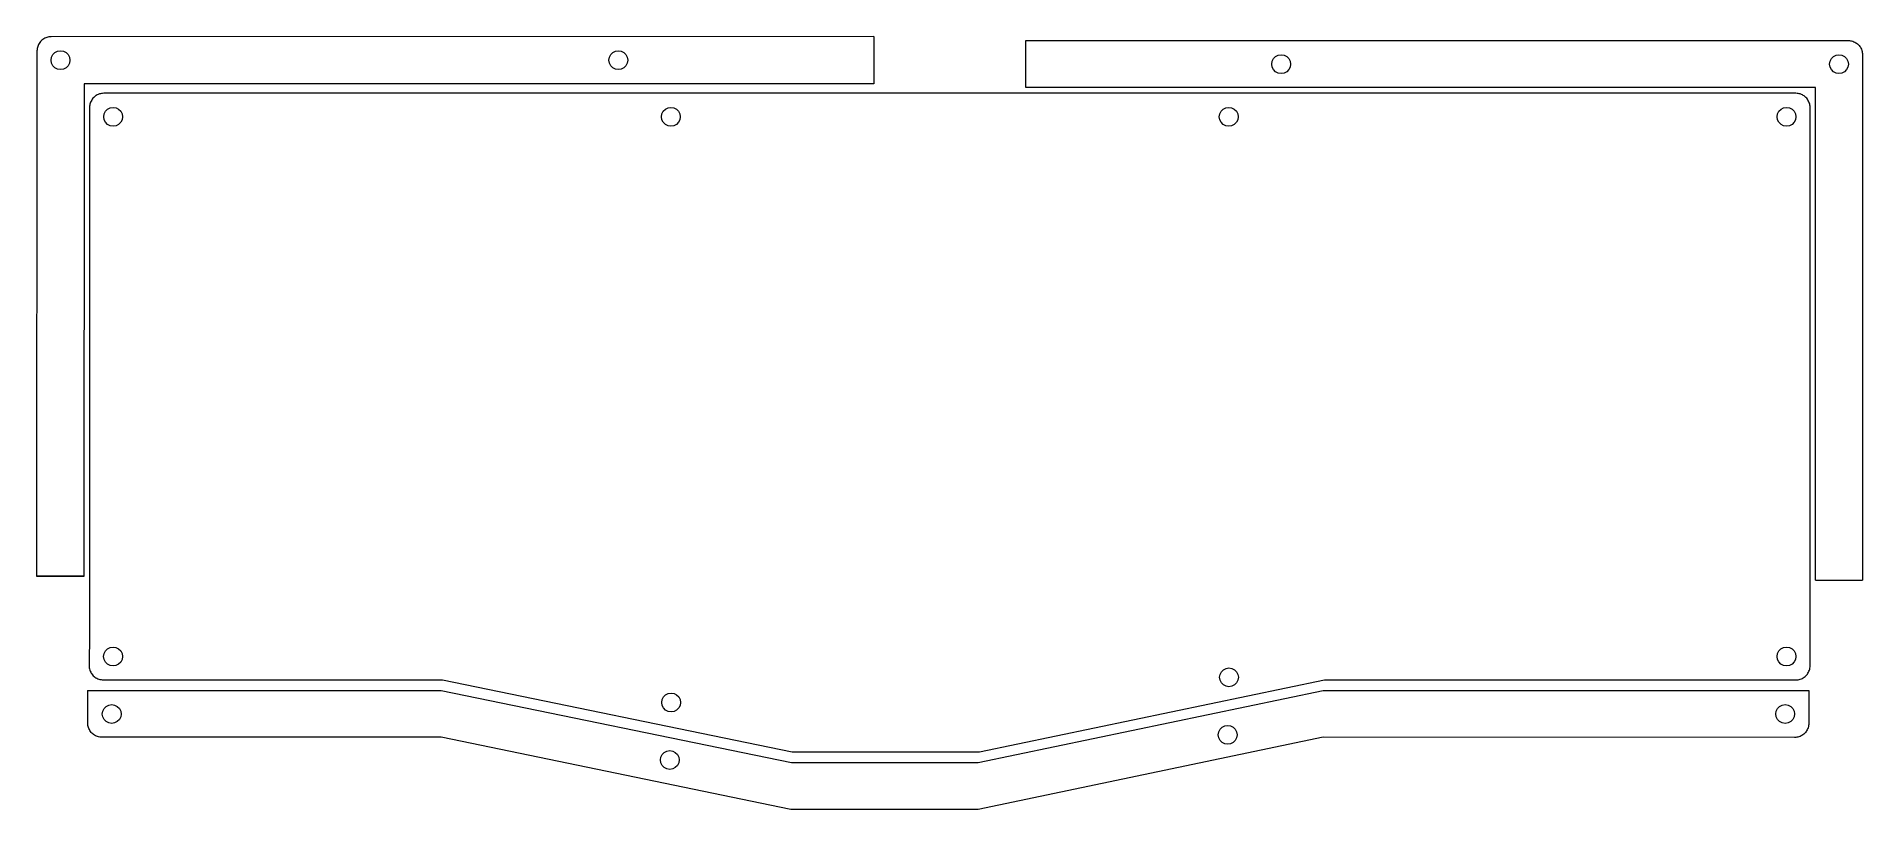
# Model space of a CAD drawing. Header units: centimetres. Extents: x -19.4 to 19.4, y -8.3 to 8.2.
import ezdxf

# ---------------------------------------------------------------- set-up
doc = ezdxf.new("R2010")
doc.units = ezdxf.units.CM
doc.header["$MEASUREMENT"] = 0
doc.layers.add('Layer 1', color=7, linetype='Continuous')

msp = doc.modelspace()

# ---------------------------------------------------------------- linework, layer by layer
at = {"layer": 'Layer 1', "color": 242, "lineweight": 9}
for points, knots in [([(-1.61716, 8.18517), (-1.61716, 8.18517), (-19.10607, 8.18141), (-19.10607, 8.18141), (-19.10607, 8.18141), (-19.12967, 8.18041), (-19.12967, 8.18041), (-19.12967, 8.18041), (-19.15307, 8.17771), (-19.15307, 8.17771), (-19.15307, 8.17771), (-19.17617, 8.17311), (-19.17617, 8.17311), (-19.17617, 8.17311), (-19.19887, 8.16671), (-19.19887, 8.16671), (-19.19887, 8.16671), (-19.22097, 8.15851), (-19.22097, 8.15851), (-19.22097, 8.15851), (-19.24227, 8.14871), (-19.24227, 8.14871), (-19.24227, 8.14871), (-19.26287, 8.13711), (-19.26287, 8.13711), (-19.26287, 8.13711), (-19.28247, 8.12411), (-19.28247, 8.12411), (-19.28247, 8.12411), (-19.30097, 8.10951), (-19.30097, 8.10951), (-19.30097, 8.10951), (-19.31827, 8.09351), (-19.31827, 8.09351), (-19.31827, 8.09351), (-19.33427, 8.07621), (-19.33427, 8.07621), (-19.33427, 8.07621), (-19.34887, 8.05771), (-19.34887, 8.05771), (-19.34887, 8.05771), (-19.36187, 8.03811), (-19.36187, 8.03811), (-19.36187, 8.03811), (-19.37347, 8.01751), (-19.37347, 8.01751), (-19.37347, 8.01751), (-19.38327, 7.99621), (-19.38327, 7.99621), (-19.38327, 7.99621), (-19.39147, 7.97411), (-19.39147, 7.97411), (-19.39147, 7.97411), (-19.39787, 7.95141), (-19.39787, 7.95141), (-19.39787, 7.95141), (-19.40247, 7.92831), (-19.40247, 7.92831), (-19.40247, 7.92831), (-19.40517, 7.90491), (-19.40517, 7.90491), (-19.40517, 7.90491), (-19.40607, 7.88131), (-19.40607, 7.88131), (-19.40607, 7.88131), (-19.41614, -3.29851), (-19.41614, -3.29851), (-19.41614, -3.29851), (-18.40353, -3.29844), (-18.40353, -3.29844)], [0, 0, 0, 0, 0.04347826, 0.04347826, 0.04347826, 0.08695652, 0.08695652, 0.08695652, 0.13043478, 0.13043478, 0.13043478, 0.17391304, 0.17391304, 0.17391304, 0.2173913, 0.2173913, 0.2173913, 0.26086957, 0.26086957, 0.26086957, 0.30434783, 0.30434783, 0.30434783, 0.34782609, 0.34782609, 0.34782609, 0.39130435, 0.39130435, 0.39130435, 0.43478261, 0.43478261, 0.43478261, 0.47826087, 0.47826087, 0.47826087, 0.52173913, 0.52173913, 0.52173913, 0.56521739, 0.56521739, 0.56521739, 0.60869565, 0.60869565, 0.60869565, 0.65217391, 0.65217391, 0.65217391, 0.69565217, 0.69565217, 0.69565217, 0.73913043, 0.73913043, 0.73913043, 0.7826087, 0.7826087, 0.7826087, 0.82608696, 0.82608696, 0.82608696, 0.86956522, 0.86956522, 0.86956522, 0.91304348, 0.91304348, 0.91304348, 0.95652174, 0.95652174, 0.95652174, 1, 1, 1, 1]), ([(1.61534, 8.09785), (1.61534, 8.09785), (19.10232, 8.0978), (19.10232, 8.0978), (19.10232, 8.0978), (19.12582, 8.0969), (19.12582, 8.0969), (19.12582, 8.0969), (19.14922, 8.0942), (19.14922, 8.0942), (19.14922, 8.0942), (19.17232, 8.0896), (19.17232, 8.0896), (19.17232, 8.0896), (19.19502, 8.0832), (19.19502, 8.0832), (19.19502, 8.0832), (19.21712, 8.075), (19.21712, 8.075), (19.21712, 8.075), (19.23852, 8.0652), (19.23852, 8.0652), (19.23852, 8.0652), (19.25902, 8.0536), (19.25902, 8.0536), (19.25902, 8.0536), (19.27862, 8.0406), (19.27862, 8.0406), (19.27862, 8.0406), (19.29712, 8.026), (19.29712, 8.026), (19.29712, 8.026), (19.31442, 8.01), (19.31442, 8.01), (19.31442, 8.01), (19.33042, 7.9927), (19.33042, 7.9927), (19.33042, 7.9927), (19.34502, 7.9742), (19.34502, 7.9742), (19.34502, 7.9742), (19.35812, 7.9546), (19.35812, 7.9546), (19.35812, 7.9546), (19.36962, 7.934), (19.36962, 7.934), (19.36962, 7.934), (19.37952, 7.9127), (19.37952, 7.9127), (19.37952, 7.9127), (19.38762, 7.8906), (19.38762, 7.8906), (19.38762, 7.8906), (19.39402, 7.8679), (19.39402, 7.8679), (19.39402, 7.8679), (19.39862, 7.8448), (19.39862, 7.8448), (19.39862, 7.8448), (19.40142, 7.8214), (19.40142, 7.8214), (19.40142, 7.8214), (19.40232, 7.7978), (19.40232, 7.7978), (19.40232, 7.7978), (19.40232, 2.21658), (19.40232, 2.21658), (19.40232, 2.21658), (19.40232, -3.38085), (19.40232, -3.38085)], [0, 0, 0, 0, 0.04347826, 0.04347826, 0.04347826, 0.08695652, 0.08695652, 0.08695652, 0.13043478, 0.13043478, 0.13043478, 0.17391304, 0.17391304, 0.17391304, 0.2173913, 0.2173913, 0.2173913, 0.26086957, 0.26086957, 0.26086957, 0.30434783, 0.30434783, 0.30434783, 0.34782609, 0.34782609, 0.34782609, 0.39130435, 0.39130435, 0.39130435, 0.43478261, 0.43478261, 0.43478261, 0.47826087, 0.47826087, 0.47826087, 0.52173913, 0.52173913, 0.52173913, 0.56521739, 0.56521739, 0.56521739, 0.60869565, 0.60869565, 0.60869565, 0.65217391, 0.65217391, 0.65217391, 0.69565217, 0.69565217, 0.69565217, 0.73913043, 0.73913043, 0.73913043, 0.7826087, 0.7826087, 0.7826087, 0.82608696, 0.82608696, 0.82608696, 0.86956522, 0.86956522, 0.86956522, 0.91304348, 0.91304348, 0.91304348, 0.95652174, 0.95652174, 0.95652174, 1, 1, 1, 1]), ([(-1.61829, 7.18131), (-1.61829, 7.18131), (-18.40607, 7.18131), (-18.40607, 7.18131), (-18.40607, 7.18131), (-18.40727, -3.29845), (-18.40727, -3.29845)], [0, 0, 0, 0, 0.5, 0.5, 0.5, 1, 1, 1, 1]), ([(18.40132, -3.38168), (18.40132, -3.38168), (18.40232, 7.0978), (18.40232, 7.0978), (18.40232, 7.0978), (1.61588, 7.0978), (1.61588, 7.0978)], [0, 0, 0, 0, 0.5, 0.5, 0.5, 1, 1, 1, 1]), ([(17.98795, 6.97665), (17.98795, 6.97665), (18.01145, 6.97575), (18.01145, 6.97575), (18.01145, 6.97575), (18.03485, 6.97305), (18.03485, 6.97305), (18.03485, 6.97305), (18.05795, 6.96845), (18.05795, 6.96845), (18.05795, 6.96845), (18.08065, 6.96205), (18.08065, 6.96205), (18.08065, 6.96205), (18.10275, 6.95385), (18.10275, 6.95385), (18.10275, 6.95385), (18.12415, 6.94405), (18.12415, 6.94405), (18.12415, 6.94405), (18.14465, 6.93245), (18.14465, 6.93245), (18.14465, 6.93245), (18.16425, 6.91945), (18.16425, 6.91945), (18.16425, 6.91945), (18.18275, 6.90485), (18.18275, 6.90485), (18.18275, 6.90485), (18.20005, 6.88885), (18.20005, 6.88885), (18.20005, 6.88885), (18.21605, 6.87155), (18.21605, 6.87155), (18.21605, 6.87155), (18.23065, 6.85305), (18.23065, 6.85305), (18.23065, 6.85305), (18.24375, 6.83345), (18.24375, 6.83345), (18.24375, 6.83345), (18.25525, 6.81285), (18.25525, 6.81285), (18.25525, 6.81285), (18.26515, 6.79155), (18.26515, 6.79155), (18.26515, 6.79155), (18.27325, 6.76945), (18.27325, 6.76945), (18.27325, 6.76945), (18.27965, 6.74675), (18.27965, 6.74675), (18.27965, 6.74675), (18.28425, 6.72365), (18.28425, 6.72365), (18.28425, 6.72365), (18.28705, 6.70025), (18.28705, 6.70025), (18.28705, 6.70025), (18.28795, 6.67665), (18.28795, 6.67665), (18.28795, 6.67665), (18.28795, -5.20316), (18.28795, -5.20316), (18.28795, -5.20316), (18.28705, -5.22666), (18.28705, -5.22666), (18.28705, -5.22666), (18.28425, -5.25006), (18.28425, -5.25006), (18.28425, -5.25006), (18.27965, -5.27316), (18.27965, -5.27316), (18.27965, -5.27316), (18.27325, -5.29586), (18.27325, -5.29586), (18.27325, -5.29586), (18.26515, -5.31796), (18.26515, -5.31796), (18.26515, -5.31796), (18.25525, -5.33936), (18.25525, -5.33936), (18.25525, -5.33936), (18.24375, -5.35996), (18.24375, -5.35996), (18.24375, -5.35996), (18.23065, -5.37946), (18.23065, -5.37946), (18.23065, -5.37946), (18.21605, -5.39796), (18.21605, -5.39796), (18.21605, -5.39796), (18.20005, -5.41526), (18.20005, -5.41526), (18.20005, -5.41526), (18.18275, -5.43126), (18.18275, -5.43126), (18.18275, -5.43126), (18.16425, -5.44586), (18.16425, -5.44586), (18.16425, -5.44586), (18.14465, -5.45896), (18.14465, -5.45896), (18.14465, -5.45896), (18.12415, -5.47046), (18.12415, -5.47046), (18.12415, -5.47046), (18.10275, -5.48036), (18.10275, -5.48036), (18.10275, -5.48036), (18.08065, -5.48846), (18.08065, -5.48846), (18.08065, -5.48846), (18.05795, -5.49486), (18.05795, -5.49486), (18.05795, -5.49486), (18.03485, -5.49946), (18.03485, -5.49946), (18.03485, -5.49946), (18.01145, -5.50226), (18.01145, -5.50226), (18.01145, -5.50226), (17.98795, -5.50316), (17.98795, -5.50316), (17.98795, -5.50316), (7.9672, -5.50015), (7.9672, -5.50015), (7.9672, -5.50015), (0.63227, -7.03562), (0.63227, -7.03562), (0.63227, -7.03562), (-3.35241, -7.03559), (-3.35241, -7.03559), (-3.35241, -7.03559), (-10.78279, -5.50013), (-10.78279, -5.50013), (-10.78279, -5.50013), (-17.9974, -5.50018), (-17.9974, -5.50018), (-17.9974, -5.50018), (-18.021, -5.49928), (-18.021, -5.49928), (-18.021, -5.49928), (-18.0444, -5.49648), (-18.0444, -5.49648), (-18.0444, -5.49648), (-18.0675, -5.49188), (-18.0675, -5.49188), (-18.0675, -5.49188), (-18.0902, -5.48548), (-18.0902, -5.48548), (-18.0902, -5.48548), (-18.1123, -5.47738), (-18.1123, -5.47738), (-18.1123, -5.47738), (-18.1336, -5.46748), (-18.1336, -5.46748), (-18.1336, -5.46748), (-18.1542, -5.45598), (-18.1542, -5.45598), (-18.1542, -5.45598), (-18.1738, -5.44288), (-18.1738, -5.44288), (-18.1738, -5.44288), (-18.1923, -5.42828), (-18.1923, -5.42828), (-18.1923, -5.42828), (-18.2096, -5.41228), (-18.2096, -5.41228), (-18.2096, -5.41228), (-18.2256, -5.39498), (-18.2256, -5.39498), (-18.2256, -5.39498), (-18.2402, -5.37648), (-18.2402, -5.37648), (-18.2402, -5.37648), (-18.2532, -5.35698), (-18.2532, -5.35698), (-18.2532, -5.35698), (-18.2648, -5.33638), (-18.2648, -5.33638), (-18.2648, -5.33638), (-18.2746, -5.31498), (-18.2746, -5.31498), (-18.2746, -5.31498), (-18.2828, -5.29288), (-18.2828, -5.29288), (-18.2828, -5.29288), (-18.2892, -5.27018), (-18.2892, -5.27018), (-18.2892, -5.27018), (-18.2938, -5.24708), (-18.2938, -5.24708), (-18.2938, -5.24708), (-18.2965, -5.22368), (-18.2965, -5.22368), (-18.2965, -5.22368), (-18.2975, -5.20018), (-18.2975, -5.20018), (-18.2975, -5.20018), (-18.28793, -4.50001), (-18.28793, -4.50001), (-18.28793, -4.50001), (-18.28785, 6.67665), (-18.28785, 6.67665), (-18.28785, 6.67665), (-18.28695, 6.70025), (-18.28695, 6.70025), (-18.28695, 6.70025), (-18.28425, 6.72365), (-18.28425, 6.72365), (-18.28425, 6.72365), (-18.27965, 6.74675), (-18.27965, 6.74675), (-18.27965, 6.74675), (-18.27325, 6.76945), (-18.27325, 6.76945), (-18.27325, 6.76945), (-18.26505, 6.79155), (-18.26505, 6.79155), (-18.26505, 6.79155), (-18.25525, 6.81285), (-18.25525, 6.81285), (-18.25525, 6.81285), (-18.24365, 6.83345), (-18.24365, 6.83345), (-18.24365, 6.83345), (-18.23065, 6.85305), (-18.23065, 6.85305), (-18.23065, 6.85305), (-18.21605, 6.87155), (-18.21605, 6.87155), (-18.21605, 6.87155), (-18.20005, 6.88885), (-18.20005, 6.88885), (-18.20005, 6.88885), (-18.18275, 6.90485), (-18.18275, 6.90485), (-18.18275, 6.90485), (-18.16425, 6.91945), (-18.16425, 6.91945), (-18.16425, 6.91945), (-18.14465, 6.93245), (-18.14465, 6.93245), (-18.14465, 6.93245), (-18.12405, 6.94405), (-18.12405, 6.94405), (-18.12405, 6.94405), (-18.10275, 6.95385), (-18.10275, 6.95385), (-18.10275, 6.95385), (-18.08065, 6.96205), (-18.08065, 6.96205), (-18.08065, 6.96205), (-18.05795, 6.96845), (-18.05795, 6.96845), (-18.05795, 6.96845), (-18.03485, 6.97305), (-18.03485, 6.97305), (-18.03485, 6.97305), (-18.01145, 6.97575), (-18.01145, 6.97575), (-18.01145, 6.97575), (-17.98785, 6.97675), (-17.98785, 6.97675), (-17.98785, 6.97675), (17.98795, 6.97665), (17.98795, 6.97665)], [0, 0, 0, 0, 0.01123596, 0.01123596, 0.01123596, 0.02247191, 0.02247191, 0.02247191, 0.03370787, 0.03370787, 0.03370787, 0.04494382, 0.04494382, 0.04494382, 0.05617978, 0.05617978, 0.05617978, 0.06741573, 0.06741573, 0.06741573, 0.07865169, 0.07865169, 0.07865169, 0.08988764, 0.08988764, 0.08988764, 0.1011236, 0.1011236, 0.1011236, 0.11235955, 0.11235955, 0.11235955, 0.12359551, 0.12359551, 0.12359551, 0.13483146, 0.13483146, 0.13483146, 0.14606742, 0.14606742, 0.14606742, 0.15730337, 0.15730337, 0.15730337, 0.16853933, 0.16853933, 0.16853933, 0.17977528, 0.17977528, 0.17977528, 0.19101124, 0.19101124, 0.19101124, 0.20224719, 0.20224719, 0.20224719, 0.21348315, 0.21348315, 0.21348315, 0.2247191, 0.2247191, 0.2247191, 0.23595506, 0.23595506, 0.23595506, 0.24719101, 0.24719101, 0.24719101, 0.25842697, 0.25842697, 0.25842697, 0.26966292, 0.26966292, 0.26966292, 0.28089888, 0.28089888, 0.28089888, 0.29213483, 0.29213483, 0.29213483, 0.30337079, 0.30337079, 0.30337079, 0.31460674, 0.31460674, 0.31460674, 0.3258427, 0.3258427, 0.3258427, 0.33707865, 0.33707865, 0.33707865, 0.34831461, 0.34831461, 0.34831461, 0.35955056, 0.35955056, 0.35955056, 0.37078652, 0.37078652, 0.37078652, 0.38202247, 0.38202247, 0.38202247, 0.39325843, 0.39325843, 0.39325843, 0.40449438, 0.40449438, 0.40449438, 0.41573034, 0.41573034, 0.41573034, 0.42696629, 0.42696629, 0.42696629, 0.43820225, 0.43820225, 0.43820225, 0.4494382, 0.4494382, 0.4494382, 0.46067416, 0.46067416, 0.46067416, 0.47191011, 0.47191011, 0.47191011, 0.48314607, 0.48314607, 0.48314607, 0.49438202, 0.49438202, 0.49438202, 0.50561798, 0.50561798, 0.50561798, 0.51685393, 0.51685393, 0.51685393, 0.52808989, 0.52808989, 0.52808989, 0.53932584, 0.53932584, 0.53932584, 0.5505618, 0.5505618, 0.5505618, 0.56179775, 0.56179775, 0.56179775, 0.57303371, 0.57303371, 0.57303371, 0.58426966, 0.58426966, 0.58426966, 0.59550562, 0.59550562, 0.59550562, 0.60674157, 0.60674157, 0.60674157, 0.61797753, 0.61797753, 0.61797753, 0.62921348, 0.62921348, 0.62921348, 0.64044944, 0.64044944, 0.64044944, 0.65168539, 0.65168539, 0.65168539, 0.66292135, 0.66292135, 0.66292135, 0.6741573, 0.6741573, 0.6741573, 0.68539326, 0.68539326, 0.68539326, 0.69662921, 0.69662921, 0.69662921, 0.70786517, 0.70786517, 0.70786517, 0.71910112, 0.71910112, 0.71910112, 0.73033708, 0.73033708, 0.73033708, 0.74157303, 0.74157303, 0.74157303, 0.75280899, 0.75280899, 0.75280899, 0.76404494, 0.76404494, 0.76404494, 0.7752809, 0.7752809, 0.7752809, 0.78651685, 0.78651685, 0.78651685, 0.79775281, 0.79775281, 0.79775281, 0.80898876, 0.80898876, 0.80898876, 0.82022472, 0.82022472, 0.82022472, 0.83146067, 0.83146067, 0.83146067, 0.84269663, 0.84269663, 0.84269663, 0.85393258, 0.85393258, 0.85393258, 0.86516854, 0.86516854, 0.86516854, 0.87640449, 0.87640449, 0.87640449, 0.88764045, 0.88764045, 0.88764045, 0.8988764, 0.8988764, 0.8988764, 0.91011236, 0.91011236, 0.91011236, 0.92134831, 0.92134831, 0.92134831, 0.93258427, 0.93258427, 0.93258427, 0.94382022, 0.94382022, 0.94382022, 0.95505618, 0.95505618, 0.95505618, 0.96629213, 0.96629213, 0.96629213, 0.97752809, 0.97752809, 0.97752809, 0.98876404, 0.98876404, 0.98876404, 1, 1, 1, 1]), ([(18.25838, -5.72516), (18.25838, -5.72516), (18.2597, -6.42703), (18.2597, -6.42703), (18.2597, -6.42703), (18.2588, -6.45053), (18.2588, -6.45053), (18.2588, -6.45053), (18.256, -6.47393), (18.256, -6.47393), (18.256, -6.47393), (18.2514, -6.49703), (18.2514, -6.49703), (18.2514, -6.49703), (18.245, -6.51973), (18.245, -6.51973), (18.245, -6.51973), (18.2369, -6.54183), (18.2369, -6.54183), (18.2369, -6.54183), (18.227, -6.56323), (18.227, -6.56323), (18.227, -6.56323), (18.2155, -6.58383), (18.2155, -6.58383), (18.2155, -6.58383), (18.2024, -6.60333), (18.2024, -6.60333), (18.2024, -6.60333), (18.1878, -6.62183), (18.1878, -6.62183), (18.1878, -6.62183), (18.1718, -6.63913), (18.1718, -6.63913), (18.1718, -6.63913), (18.1545, -6.65513), (18.1545, -6.65513), (18.1545, -6.65513), (18.136, -6.66973), (18.136, -6.66973), (18.136, -6.66973), (18.1164, -6.68283), (18.1164, -6.68283), (18.1164, -6.68283), (18.0959, -6.69433), (18.0959, -6.69433), (18.0959, -6.69433), (18.0745, -6.70423), (18.0745, -6.70423), (18.0745, -6.70423), (18.0524, -6.71233), (18.0524, -6.71233), (18.0524, -6.71233), (18.0297, -6.71873), (18.0297, -6.71873), (18.0297, -6.71873), (18.0066, -6.72333), (18.0066, -6.72333), (18.0066, -6.72333), (17.9832, -6.72613), (17.9832, -6.72613), (17.9832, -6.72613), (17.9597, -6.72703), (17.9597, -6.72703), (17.9597, -6.72703), (7.93895, -6.72402), (7.93895, -6.72402), (7.93895, -6.72402), (0.60402, -8.25949), (0.60402, -8.25949), (0.60402, -8.25949), (-3.38066, -8.25946), (-3.38066, -8.25946), (-3.38066, -8.25946), (-10.81104, -6.724), (-10.81104, -6.724), (-10.81104, -6.724), (-18.02565, -6.72405), (-18.02565, -6.72405), (-18.02565, -6.72405), (-18.04925, -6.72315), (-18.04925, -6.72315), (-18.04925, -6.72315), (-18.07265, -6.72035), (-18.07265, -6.72035), (-18.07265, -6.72035), (-18.09575, -6.71575), (-18.09575, -6.71575), (-18.09575, -6.71575), (-18.11845, -6.70935), (-18.11845, -6.70935), (-18.11845, -6.70935), (-18.14055, -6.70125), (-18.14055, -6.70125), (-18.14055, -6.70125), (-18.16185, -6.69135), (-18.16185, -6.69135), (-18.16185, -6.69135), (-18.18245, -6.67985), (-18.18245, -6.67985), (-18.18245, -6.67985), (-18.20205, -6.66675), (-18.20205, -6.66675), (-18.20205, -6.66675), (-18.22055, -6.65215), (-18.22055, -6.65215), (-18.22055, -6.65215), (-18.23785, -6.63615), (-18.23785, -6.63615), (-18.23785, -6.63615), (-18.25385, -6.61885), (-18.25385, -6.61885), (-18.25385, -6.61885), (-18.26845, -6.60035), (-18.26845, -6.60035), (-18.26845, -6.60035), (-18.28145, -6.58085), (-18.28145, -6.58085), (-18.28145, -6.58085), (-18.29305, -6.56025), (-18.29305, -6.56025), (-18.29305, -6.56025), (-18.30285, -6.53885), (-18.30285, -6.53885), (-18.30285, -6.53885), (-18.31105, -6.51675), (-18.31105, -6.51675), (-18.31105, -6.51675), (-18.31745, -6.49405), (-18.31745, -6.49405), (-18.31745, -6.49405), (-18.32205, -6.47095), (-18.32205, -6.47095), (-18.32205, -6.47095), (-18.32475, -6.44755), (-18.32475, -6.44755), (-18.32475, -6.44755), (-18.32575, -6.42405), (-18.32575, -6.42405), (-18.32575, -6.42405), (-18.32518, -5.72728), (-18.32518, -5.72728)], [0, 0, 0, 0, 0.0212766, 0.0212766, 0.0212766, 0.04255319, 0.04255319, 0.04255319, 0.06382979, 0.06382979, 0.06382979, 0.08510638, 0.08510638, 0.08510638, 0.10638298, 0.10638298, 0.10638298, 0.12765957, 0.12765957, 0.12765957, 0.14893617, 0.14893617, 0.14893617, 0.17021277, 0.17021277, 0.17021277, 0.19148936, 0.19148936, 0.19148936, 0.21276596, 0.21276596, 0.21276596, 0.23404255, 0.23404255, 0.23404255, 0.25531915, 0.25531915, 0.25531915, 0.27659574, 0.27659574, 0.27659574, 0.29787234, 0.29787234, 0.29787234, 0.31914894, 0.31914894, 0.31914894, 0.34042553, 0.34042553, 0.34042553, 0.36170213, 0.36170213, 0.36170213, 0.38297872, 0.38297872, 0.38297872, 0.40425532, 0.40425532, 0.40425532, 0.42553191, 0.42553191, 0.42553191, 0.44680851, 0.44680851, 0.44680851, 0.46808511, 0.46808511, 0.46808511, 0.4893617, 0.4893617, 0.4893617, 0.5106383, 0.5106383, 0.5106383, 0.53191489, 0.53191489, 0.53191489, 0.55319149, 0.55319149, 0.55319149, 0.57446809, 0.57446809, 0.57446809, 0.59574468, 0.59574468, 0.59574468, 0.61702128, 0.61702128, 0.61702128, 0.63829787, 0.63829787, 0.63829787, 0.65957447, 0.65957447, 0.65957447, 0.68085106, 0.68085106, 0.68085106, 0.70212766, 0.70212766, 0.70212766, 0.72340426, 0.72340426, 0.72340426, 0.74468085, 0.74468085, 0.74468085, 0.76595745, 0.76595745, 0.76595745, 0.78723404, 0.78723404, 0.78723404, 0.80851064, 0.80851064, 0.80851064, 0.82978723, 0.82978723, 0.82978723, 0.85106383, 0.85106383, 0.85106383, 0.87234043, 0.87234043, 0.87234043, 0.89361702, 0.89361702, 0.89361702, 0.91489362, 0.91489362, 0.91489362, 0.93617021, 0.93617021, 0.93617021, 0.95744681, 0.95744681, 0.95744681, 0.9787234, 0.9787234, 0.9787234, 1, 1, 1, 1]), ([(-17.3161, -5.72439), (-17.3161, -5.72439), (-10.81148, -5.72439), (-10.81148, -5.72439), (-10.81148, -5.72439), (-3.36446, -7.25935), (-3.36446, -7.25935), (-3.36446, -7.25935), (0.60404, -7.25935), (0.60404, -7.25935), (0.60404, -7.25935), (7.93898, -5.72455), (7.93898, -5.72455), (7.93898, -5.72455), (12.59934, -5.72579), (12.59934, -5.72579), (12.59934, -5.72579), (17.2597, -5.72703), (17.2597, -5.72703)], [0, 0, 0, 0, 0.16666667, 0.16666667, 0.16666667, 0.33333333, 0.33333333, 0.33333333, 0.5, 0.5, 0.5, 0.66666667, 0.66666667, 0.66666667, 0.83333333, 0.83333333, 0.83333333, 1, 1, 1, 1])]:
    msp.add_open_spline(points, degree=3, knots=knots, dxfattribs=at)
for points in [[(-1.61716, 8.18517), (-1.61716, 8.18517), (-1.61829, 7.18131), (-1.61829, 7.18131)], [(1.61588, 7.0978), (1.61588, 7.0978), (1.61588, 8.09784), (1.61588, 8.09784)], [(-18.40219, -3.29576), (-18.40219, -3.29576), (-19.40615, -3.29535), (-19.40615, -3.29535)], [(18.40132, -3.38168), (18.40132, -3.38168), (19.40232, -3.38085), (19.40232, -3.38085)], [(-18.32899, -5.72728), (-18.32899, -5.72728), (-17.3161, -5.72439), (-17.3161, -5.72439)], [(17.2597, -5.72703), (17.2597, -5.72703), (18.26222, -5.72516), (18.26222, -5.72516)]]:
    msp.add_open_spline(points, degree=3, dxfattribs=at)
at = {"layer": 'Layer 1', "color": 242, "lineweight": 20}
for points in [[(-18.96797, 7.87171), (-18.96797, 7.87171), (-19.02377, 7.84321), (-19.02377, 7.84321), (-19.02377, 7.84321), (-19.06797, 7.79891), (-19.06797, 7.79891), (-19.06797, 7.79891), (-19.09637, 7.74321), (-19.09637, 7.74321), (-19.09637, 7.74321), (-19.10617, 7.68131), (-19.10617, 7.68131), (-19.10617, 7.68131), (-19.09637, 7.61951), (-19.09637, 7.61951), (-19.09637, 7.61951), (-19.06797, 7.56381), (-19.06797, 7.56381), (-19.06797, 7.56381), (-19.02377, 7.51951), (-19.02377, 7.51951), (-19.02377, 7.51951), (-18.96797, 7.49111), (-18.96797, 7.49111), (-18.96797, 7.49111), (-18.90617, 7.48131), (-18.90617, 7.48131), (-18.90617, 7.48131), (-18.84437, 7.49111), (-18.84437, 7.49111), (-18.84437, 7.49111), (-18.78867, 7.51951), (-18.78867, 7.51951), (-18.78867, 7.51951), (-18.74437, 7.56381), (-18.74437, 7.56381), (-18.74437, 7.56381), (-18.71597, 7.61951), (-18.71597, 7.61951), (-18.71597, 7.61951), (-18.70617, 7.68131), (-18.70617, 7.68131), (-18.70617, 7.68131), (-18.71597, 7.74321), (-18.71597, 7.74321), (-18.71597, 7.74321), (-18.74437, 7.79891), (-18.74437, 7.79891), (-18.74437, 7.79891), (-18.78867, 7.84321), (-18.78867, 7.84321), (-18.78867, 7.84321), (-18.84437, 7.87171), (-18.84437, 7.87171), (-18.84437, 7.87171), (-18.90617, 7.88131), (-18.90617, 7.88131), (-18.90617, 7.88131), (-18.96797, 7.87171), (-18.96797, 7.87171)], [(-7.10927, 7.87171), (-7.10927, 7.87171), (-7.16507, 7.84321), (-7.16507, 7.84321), (-7.16507, 7.84321), (-7.20927, 7.79891), (-7.20927, 7.79891), (-7.20927, 7.79891), (-7.23767, 7.74321), (-7.23767, 7.74321), (-7.23767, 7.74321), (-7.24747, 7.68131), (-7.24747, 7.68131), (-7.24747, 7.68131), (-7.23767, 7.61951), (-7.23767, 7.61951), (-7.23767, 7.61951), (-7.20927, 7.56381), (-7.20927, 7.56381), (-7.20927, 7.56381), (-7.16507, 7.51951), (-7.16507, 7.51951), (-7.16507, 7.51951), (-7.10927, 7.49111), (-7.10927, 7.49111), (-7.10927, 7.49111), (-7.04747, 7.48131), (-7.04747, 7.48131), (-7.04747, 7.48131), (-6.98567, 7.49111), (-6.98567, 7.49111), (-6.98567, 7.49111), (-6.92997, 7.51951), (-6.92997, 7.51951), (-6.92997, 7.51951), (-6.88567, 7.56381), (-6.88567, 7.56381), (-6.88567, 7.56381), (-6.85727, 7.61951), (-6.85727, 7.61951), (-6.85727, 7.61951), (-6.84747, 7.68131), (-6.84747, 7.68131), (-6.84747, 7.68131), (-6.85727, 7.74321), (-6.85727, 7.74321), (-6.85727, 7.74321), (-6.88567, 7.79891), (-6.88567, 7.79891), (-6.88567, 7.79891), (-6.92997, 7.84321), (-6.92997, 7.84321), (-6.92997, 7.84321), (-6.98567, 7.87171), (-6.98567, 7.87171), (-6.98567, 7.87171), (-7.04747, 7.88131), (-7.04747, 7.88131), (-7.04747, 7.88131), (-7.10927, 7.87171), (-7.10927, 7.87171)], [(6.98192, 7.7882), (6.98192, 7.7882), (6.92612, 7.7597), (6.92612, 7.7597), (6.92612, 7.7597), (6.88192, 7.7154), (6.88192, 7.7154), (6.88192, 7.7154), (6.85352, 7.6597), (6.85352, 7.6597), (6.85352, 7.6597), (6.84372, 7.5978), (6.84372, 7.5978), (6.84372, 7.5978), (6.85352, 7.536), (6.85352, 7.536), (6.85352, 7.536), (6.88192, 7.4803), (6.88192, 7.4803), (6.88192, 7.4803), (6.92612, 7.436), (6.92612, 7.436), (6.92612, 7.436), (6.98192, 7.4076), (6.98192, 7.4076), (6.98192, 7.4076), (7.04372, 7.3978), (7.04372, 7.3978), (7.04372, 7.3978), (7.10552, 7.4076), (7.10552, 7.4076), (7.10552, 7.4076), (7.16122, 7.436), (7.16122, 7.436), (7.16122, 7.436), (7.20552, 7.4803), (7.20552, 7.4803), (7.20552, 7.4803), (7.23392, 7.536), (7.23392, 7.536), (7.23392, 7.536), (7.24372, 7.5978), (7.24372, 7.5978), (7.24372, 7.5978), (7.23392, 7.6597), (7.23392, 7.6597), (7.23392, 7.6597), (7.20552, 7.7154), (7.20552, 7.7154), (7.20552, 7.7154), (7.16122, 7.7597), (7.16122, 7.7597), (7.16122, 7.7597), (7.10552, 7.7882), (7.10552, 7.7882), (7.10552, 7.7882), (7.04372, 7.7978), (7.04372, 7.7978), (7.04372, 7.7978), (6.98192, 7.7882), (6.98192, 7.7882)], [(18.84052, 7.7882), (18.84052, 7.7882), (18.78472, 7.7597), (18.78472, 7.7597), (18.78472, 7.7597), (18.74052, 7.7154), (18.74052, 7.7154), (18.74052, 7.7154), (18.71212, 7.6597), (18.71212, 7.6597), (18.71212, 7.6597), (18.70232, 7.5978), (18.70232, 7.5978), (18.70232, 7.5978), (18.71212, 7.536), (18.71212, 7.536), (18.71212, 7.536), (18.74052, 7.4803), (18.74052, 7.4803), (18.74052, 7.4803), (18.78472, 7.436), (18.78472, 7.436), (18.78472, 7.436), (18.84052, 7.4076), (18.84052, 7.4076), (18.84052, 7.4076), (18.90232, 7.3978), (18.90232, 7.3978), (18.90232, 7.3978), (18.96412, 7.4076), (18.96412, 7.4076), (18.96412, 7.4076), (19.01982, 7.436), (19.01982, 7.436), (19.01982, 7.436), (19.06412, 7.4803), (19.06412, 7.4803), (19.06412, 7.4803), (19.09252, 7.536), (19.09252, 7.536), (19.09252, 7.536), (19.10232, 7.5978), (19.10232, 7.5978), (19.10232, 7.5978), (19.09252, 7.6597), (19.09252, 7.6597), (19.09252, 7.6597), (19.06412, 7.7154), (19.06412, 7.7154), (19.06412, 7.7154), (19.01982, 7.7597), (19.01982, 7.7597), (19.01982, 7.7597), (18.96412, 7.7882), (18.96412, 7.7882), (18.96412, 7.7882), (18.90232, 7.7978), (18.90232, 7.7978), (18.90232, 7.7978), (18.84052, 7.7882), (18.84052, 7.7882)], [(-17.84975, 6.66705), (-17.84975, 6.66705), (-17.90555, 6.63855), (-17.90555, 6.63855), (-17.90555, 6.63855), (-17.94975, 6.59425), (-17.94975, 6.59425), (-17.94975, 6.59425), (-17.97815, 6.53855), (-17.97815, 6.53855), (-17.97815, 6.53855), (-17.98795, 6.47665), (-17.98795, 6.47665), (-17.98795, 6.47665), (-17.97815, 6.41485), (-17.97815, 6.41485), (-17.97815, 6.41485), (-17.94975, 6.35915), (-17.94975, 6.35915), (-17.94975, 6.35915), (-17.90555, 6.31485), (-17.90555, 6.31485), (-17.90555, 6.31485), (-17.84975, 6.28645), (-17.84975, 6.28645), (-17.84975, 6.28645), (-17.78795, 6.27665), (-17.78795, 6.27665), (-17.78795, 6.27665), (-17.72615, 6.28645), (-17.72615, 6.28645), (-17.72615, 6.28645), (-17.67045, 6.31485), (-17.67045, 6.31485), (-17.67045, 6.31485), (-17.62615, 6.35915), (-17.62615, 6.35915), (-17.62615, 6.35915), (-17.59775, 6.41485), (-17.59775, 6.41485), (-17.59775, 6.41485), (-17.58795, 6.47665), (-17.58795, 6.47665), (-17.58795, 6.47665), (-17.59775, 6.53855), (-17.59775, 6.53855), (-17.59775, 6.53855), (-17.62615, 6.59425), (-17.62615, 6.59425), (-17.62615, 6.59425), (-17.67045, 6.63855), (-17.67045, 6.63855), (-17.67045, 6.63855), (-17.72615, 6.66705), (-17.72615, 6.66705), (-17.72615, 6.66705), (-17.78795, 6.67665), (-17.78795, 6.67665), (-17.78795, 6.67665), (-17.84975, 6.66705), (-17.84975, 6.66705)], [(-5.99105, 6.66705), (-5.99105, 6.66705), (-6.04685, 6.63855), (-6.04685, 6.63855), (-6.04685, 6.63855), (-6.09105, 6.59425), (-6.09105, 6.59425), (-6.09105, 6.59425), (-6.11945, 6.53855), (-6.11945, 6.53855), (-6.11945, 6.53855), (-6.12925, 6.47665), (-6.12925, 6.47665), (-6.12925, 6.47665), (-6.11945, 6.41485), (-6.11945, 6.41485), (-6.11945, 6.41485), (-6.09105, 6.35915), (-6.09105, 6.35915), (-6.09105, 6.35915), (-6.04685, 6.31485), (-6.04685, 6.31485), (-6.04685, 6.31485), (-5.99105, 6.28645), (-5.99105, 6.28645), (-5.99105, 6.28645), (-5.92925, 6.27665), (-5.92925, 6.27665), (-5.92925, 6.27665), (-5.86745, 6.28645), (-5.86745, 6.28645), (-5.86745, 6.28645), (-5.81175, 6.31485), (-5.81175, 6.31485), (-5.81175, 6.31485), (-5.76745, 6.35915), (-5.76745, 6.35915), (-5.76745, 6.35915), (-5.73905, 6.41485), (-5.73905, 6.41485), (-5.73905, 6.41485), (-5.72925, 6.47665), (-5.72925, 6.47665), (-5.72925, 6.47665), (-5.73905, 6.53855), (-5.73905, 6.53855), (-5.73905, 6.53855), (-5.76745, 6.59425), (-5.76745, 6.59425), (-5.76745, 6.59425), (-5.81175, 6.63855), (-5.81175, 6.63855), (-5.81175, 6.63855), (-5.86745, 6.66705), (-5.86745, 6.66705), (-5.86745, 6.66705), (-5.92925, 6.67665), (-5.92925, 6.67665), (-5.92925, 6.67665), (-5.99105, 6.66705), (-5.99105, 6.66705)], [(5.86755, 6.66705), (5.86755, 6.66705), (5.81175, 6.63855), (5.81175, 6.63855), (5.81175, 6.63855), (5.76755, 6.59425), (5.76755, 6.59425), (5.76755, 6.59425), (5.73915, 6.53855), (5.73915, 6.53855), (5.73915, 6.53855), (5.72935, 6.47665), (5.72935, 6.47665), (5.72935, 6.47665), (5.73915, 6.41485), (5.73915, 6.41485), (5.73915, 6.41485), (5.76755, 6.35915), (5.76755, 6.35915), (5.76755, 6.35915), (5.81175, 6.31485), (5.81175, 6.31485), (5.81175, 6.31485), (5.86755, 6.28645), (5.86755, 6.28645), (5.86755, 6.28645), (5.92935, 6.27665), (5.92935, 6.27665), (5.92935, 6.27665), (5.99115, 6.28645), (5.99115, 6.28645), (5.99115, 6.28645), (6.04685, 6.31485), (6.04685, 6.31485), (6.04685, 6.31485), (6.09115, 6.35915), (6.09115, 6.35915), (6.09115, 6.35915), (6.11955, 6.41485), (6.11955, 6.41485), (6.11955, 6.41485), (6.12935, 6.47665), (6.12935, 6.47665), (6.12935, 6.47665), (6.11955, 6.53855), (6.11955, 6.53855), (6.11955, 6.53855), (6.09115, 6.59425), (6.09115, 6.59425), (6.09115, 6.59425), (6.04685, 6.63855), (6.04685, 6.63855), (6.04685, 6.63855), (5.99115, 6.66705), (5.99115, 6.66705), (5.99115, 6.66705), (5.92935, 6.67665), (5.92935, 6.67665), (5.92935, 6.67665), (5.86755, 6.66705), (5.86755, 6.66705)], [(17.72615, 6.66705), (17.72615, 6.66705), (17.67035, 6.63855), (17.67035, 6.63855), (17.67035, 6.63855), (17.62615, 6.59425), (17.62615, 6.59425), (17.62615, 6.59425), (17.59775, 6.53855), (17.59775, 6.53855), (17.59775, 6.53855), (17.58795, 6.47665), (17.58795, 6.47665), (17.58795, 6.47665), (17.59775, 6.41485), (17.59775, 6.41485), (17.59775, 6.41485), (17.62615, 6.35915), (17.62615, 6.35915), (17.62615, 6.35915), (17.67035, 6.31485), (17.67035, 6.31485), (17.67035, 6.31485), (17.72615, 6.28645), (17.72615, 6.28645), (17.72615, 6.28645), (17.78795, 6.27665), (17.78795, 6.27665), (17.78795, 6.27665), (17.84975, 6.28645), (17.84975, 6.28645), (17.84975, 6.28645), (17.90545, 6.31485), (17.90545, 6.31485), (17.90545, 6.31485), (17.94975, 6.35915), (17.94975, 6.35915), (17.94975, 6.35915), (17.97815, 6.41485), (17.97815, 6.41485), (17.97815, 6.41485), (17.98795, 6.47665), (17.98795, 6.47665), (17.98795, 6.47665), (17.97815, 6.53855), (17.97815, 6.53855), (17.97815, 6.53855), (17.94975, 6.59425), (17.94975, 6.59425), (17.94975, 6.59425), (17.90545, 6.63855), (17.90545, 6.63855), (17.90545, 6.63855), (17.84975, 6.66705), (17.84975, 6.66705), (17.84975, 6.66705), (17.78795, 6.67665), (17.78795, 6.67665), (17.78795, 6.67665), (17.72615, 6.66705), (17.72615, 6.66705)], [(-17.85062, -4.81392), (-17.85062, -4.81392), (-17.90642, -4.84242), (-17.90642, -4.84242), (-17.90642, -4.84242), (-17.95062, -4.88672), (-17.95062, -4.88672), (-17.95062, -4.88672), (-17.97902, -4.94242), (-17.97902, -4.94242), (-17.97902, -4.94242), (-17.98882, -5.00432), (-17.98882, -5.00432), (-17.98882, -5.00432), (-17.97902, -5.06612), (-17.97902, -5.06612), (-17.97902, -5.06612), (-17.95062, -5.12182), (-17.95062, -5.12182), (-17.95062, -5.12182), (-17.90642, -5.16612), (-17.90642, -5.16612), (-17.90642, -5.16612), (-17.85062, -5.19452), (-17.85062, -5.19452), (-17.85062, -5.19452), (-17.78882, -5.20432), (-17.78882, -5.20432), (-17.78882, -5.20432), (-17.72702, -5.19452), (-17.72702, -5.19452), (-17.72702, -5.19452), (-17.67132, -5.16612), (-17.67132, -5.16612), (-17.67132, -5.16612), (-17.62702, -5.12182), (-17.62702, -5.12182), (-17.62702, -5.12182), (-17.59862, -5.06612), (-17.59862, -5.06612), (-17.59862, -5.06612), (-17.58882, -5.00432), (-17.58882, -5.00432), (-17.58882, -5.00432), (-17.59862, -4.94242), (-17.59862, -4.94242), (-17.59862, -4.94242), (-17.62702, -4.88672), (-17.62702, -4.88672), (-17.62702, -4.88672), (-17.67132, -4.84242), (-17.67132, -4.84242), (-17.67132, -4.84242), (-17.72702, -4.81392), (-17.72702, -4.81392), (-17.72702, -4.81392), (-17.78882, -4.80432), (-17.78882, -4.80432), (-17.78882, -4.80432), (-17.85062, -4.81392), (-17.85062, -4.81392)], [(17.72576, -4.81281), (17.72576, -4.81281), (17.66996, -4.84131), (17.66996, -4.84131), (17.66996, -4.84131), (17.62576, -4.88561), (17.62576, -4.88561), (17.62576, -4.88561), (17.59736, -4.94131), (17.59736, -4.94131), (17.59736, -4.94131), (17.58756, -5.00321), (17.58756, -5.00321), (17.58756, -5.00321), (17.59736, -5.06501), (17.59736, -5.06501), (17.59736, -5.06501), (17.62576, -5.12071), (17.62576, -5.12071), (17.62576, -5.12071), (17.66996, -5.16501), (17.66996, -5.16501), (17.66996, -5.16501), (17.72576, -5.19341), (17.72576, -5.19341), (17.72576, -5.19341), (17.78756, -5.20321), (17.78756, -5.20321), (17.78756, -5.20321), (17.84936, -5.19341), (17.84936, -5.19341), (17.84936, -5.19341), (17.90506, -5.16501), (17.90506, -5.16501), (17.90506, -5.16501), (17.94936, -5.12071), (17.94936, -5.12071), (17.94936, -5.12071), (17.97776, -5.06501), (17.97776, -5.06501), (17.97776, -5.06501), (17.98756, -5.00321), (17.98756, -5.00321), (17.98756, -5.00321), (17.97776, -4.94131), (17.97776, -4.94131), (17.97776, -4.94131), (17.94936, -4.88561), (17.94936, -4.88561), (17.94936, -4.88561), (17.90506, -4.84131), (17.90506, -4.84131), (17.90506, -4.84131), (17.84936, -4.81281), (17.84936, -4.81281), (17.84936, -4.81281), (17.78756, -4.80321), (17.78756, -4.80321), (17.78756, -4.80321), (17.72576, -4.81281), (17.72576, -4.81281)], [(5.87276, -5.25629), (5.87276, -5.25629), (5.81696, -5.28479), (5.81696, -5.28479), (5.81696, -5.28479), (5.77276, -5.32909), (5.77276, -5.32909), (5.77276, -5.32909), (5.74436, -5.38479), (5.74436, -5.38479), (5.74436, -5.38479), (5.73456, -5.44669), (5.73456, -5.44669), (5.73456, -5.44669), (5.74436, -5.50849), (5.74436, -5.50849), (5.74436, -5.50849), (5.77276, -5.56419), (5.77276, -5.56419), (5.77276, -5.56419), (5.81696, -5.60849), (5.81696, -5.60849), (5.81696, -5.60849), (5.87276, -5.63689), (5.87276, -5.63689), (5.87276, -5.63689), (5.93456, -5.64669), (5.93456, -5.64669), (5.93456, -5.64669), (5.99636, -5.63689), (5.99636, -5.63689), (5.99636, -5.63689), (6.05206, -5.60849), (6.05206, -5.60849), (6.05206, -5.60849), (6.09636, -5.56419), (6.09636, -5.56419), (6.09636, -5.56419), (6.12476, -5.50849), (6.12476, -5.50849), (6.12476, -5.50849), (6.13456, -5.44669), (6.13456, -5.44669), (6.13456, -5.44669), (6.12476, -5.38479), (6.12476, -5.38479), (6.12476, -5.38479), (6.09636, -5.32909), (6.09636, -5.32909), (6.09636, -5.32909), (6.05206, -5.28479), (6.05206, -5.28479), (6.05206, -5.28479), (5.99636, -5.25629), (5.99636, -5.25629), (5.99636, -5.25629), (5.93456, -5.24669), (5.93456, -5.24669), (5.93456, -5.24669), (5.87276, -5.25629), (5.87276, -5.25629)], [(-5.98714, -5.79135), (-5.98714, -5.79135), (-6.04294, -5.81985), (-6.04294, -5.81985), (-6.04294, -5.81985), (-6.08714, -5.86415), (-6.08714, -5.86415), (-6.08714, -5.86415), (-6.11554, -5.91985), (-6.11554, -5.91985), (-6.11554, -5.91985), (-6.12534, -5.98175), (-6.12534, -5.98175), (-6.12534, -5.98175), (-6.11554, -6.04355), (-6.11554, -6.04355), (-6.11554, -6.04355), (-6.08714, -6.09925), (-6.08714, -6.09925), (-6.08714, -6.09925), (-6.04294, -6.14355), (-6.04294, -6.14355), (-6.04294, -6.14355), (-5.98714, -6.17195), (-5.98714, -6.17195), (-5.98714, -6.17195), (-5.92534, -6.18175), (-5.92534, -6.18175), (-5.92534, -6.18175), (-5.86354, -6.17195), (-5.86354, -6.17195), (-5.86354, -6.17195), (-5.80784, -6.14355), (-5.80784, -6.14355), (-5.80784, -6.14355), (-5.76354, -6.09925), (-5.76354, -6.09925), (-5.76354, -6.09925), (-5.73514, -6.04355), (-5.73514, -6.04355), (-5.73514, -6.04355), (-5.72534, -5.98175), (-5.72534, -5.98175), (-5.72534, -5.98175), (-5.73514, -5.91985), (-5.73514, -5.91985), (-5.73514, -5.91985), (-5.76354, -5.86415), (-5.76354, -5.86415), (-5.76354, -5.86415), (-5.80784, -5.81985), (-5.80784, -5.81985), (-5.80784, -5.81985), (-5.86354, -5.79135), (-5.86354, -5.79135), (-5.86354, -5.79135), (-5.92534, -5.78175), (-5.92534, -5.78175), (-5.92534, -5.78175), (-5.98714, -5.79135), (-5.98714, -5.79135)], [(-17.87887, -6.03779), (-17.87887, -6.03779), (-17.93467, -6.06629), (-17.93467, -6.06629), (-17.93467, -6.06629), (-17.97887, -6.11059), (-17.97887, -6.11059), (-17.97887, -6.11059), (-18.00727, -6.16629), (-18.00727, -6.16629), (-18.00727, -6.16629), (-18.01707, -6.22819), (-18.01707, -6.22819), (-18.01707, -6.22819), (-18.00727, -6.28999), (-18.00727, -6.28999), (-18.00727, -6.28999), (-17.97887, -6.34569), (-17.97887, -6.34569), (-17.97887, -6.34569), (-17.93467, -6.38999), (-17.93467, -6.38999), (-17.93467, -6.38999), (-17.87887, -6.41839), (-17.87887, -6.41839), (-17.87887, -6.41839), (-17.81707, -6.42819), (-17.81707, -6.42819), (-17.81707, -6.42819), (-17.75527, -6.41839), (-17.75527, -6.41839), (-17.75527, -6.41839), (-17.69957, -6.38999), (-17.69957, -6.38999), (-17.69957, -6.38999), (-17.65527, -6.34569), (-17.65527, -6.34569), (-17.65527, -6.34569), (-17.62687, -6.28999), (-17.62687, -6.28999), (-17.62687, -6.28999), (-17.61707, -6.22819), (-17.61707, -6.22819), (-17.61707, -6.22819), (-17.62687, -6.16629), (-17.62687, -6.16629), (-17.62687, -6.16629), (-17.65527, -6.11059), (-17.65527, -6.11059), (-17.65527, -6.11059), (-17.69957, -6.06629), (-17.69957, -6.06629), (-17.69957, -6.06629), (-17.75527, -6.03779), (-17.75527, -6.03779), (-17.75527, -6.03779), (-17.81707, -6.02819), (-17.81707, -6.02819), (-17.81707, -6.02819), (-17.87887, -6.03779), (-17.87887, -6.03779)], [(17.69751, -6.03668), (17.69751, -6.03668), (17.64171, -6.06518), (17.64171, -6.06518), (17.64171, -6.06518), (17.59751, -6.10948), (17.59751, -6.10948), (17.59751, -6.10948), (17.56911, -6.16518), (17.56911, -6.16518), (17.56911, -6.16518), (17.55931, -6.22708), (17.55931, -6.22708), (17.55931, -6.22708), (17.56911, -6.28888), (17.56911, -6.28888), (17.56911, -6.28888), (17.59751, -6.34458), (17.59751, -6.34458), (17.59751, -6.34458), (17.64171, -6.38888), (17.64171, -6.38888), (17.64171, -6.38888), (17.69751, -6.41728), (17.69751, -6.41728), (17.69751, -6.41728), (17.75931, -6.42708), (17.75931, -6.42708), (17.75931, -6.42708), (17.82111, -6.41728), (17.82111, -6.41728), (17.82111, -6.41728), (17.87681, -6.38888), (17.87681, -6.38888), (17.87681, -6.38888), (17.92111, -6.34458), (17.92111, -6.34458), (17.92111, -6.34458), (17.94951, -6.28888), (17.94951, -6.28888), (17.94951, -6.28888), (17.95931, -6.22708), (17.95931, -6.22708), (17.95931, -6.22708), (17.94951, -6.16518), (17.94951, -6.16518), (17.94951, -6.16518), (17.92111, -6.10948), (17.92111, -6.10948), (17.92111, -6.10948), (17.87681, -6.06518), (17.87681, -6.06518), (17.87681, -6.06518), (17.82111, -6.03668), (17.82111, -6.03668), (17.82111, -6.03668), (17.75931, -6.02708), (17.75931, -6.02708), (17.75931, -6.02708), (17.69751, -6.03668), (17.69751, -6.03668)], [(5.84451, -6.48016), (5.84451, -6.48016), (5.78871, -6.50866), (5.78871, -6.50866), (5.78871, -6.50866), (5.74451, -6.55296), (5.74451, -6.55296), (5.74451, -6.55296), (5.71611, -6.60866), (5.71611, -6.60866), (5.71611, -6.60866), (5.70631, -6.67056), (5.70631, -6.67056), (5.70631, -6.67056), (5.71611, -6.73236), (5.71611, -6.73236), (5.71611, -6.73236), (5.74451, -6.78806), (5.74451, -6.78806), (5.74451, -6.78806), (5.78871, -6.83236), (5.78871, -6.83236), (5.78871, -6.83236), (5.84451, -6.86076), (5.84451, -6.86076), (5.84451, -6.86076), (5.90631, -6.87056), (5.90631, -6.87056), (5.90631, -6.87056), (5.96811, -6.86076), (5.96811, -6.86076), (5.96811, -6.86076), (6.02381, -6.83236), (6.02381, -6.83236), (6.02381, -6.83236), (6.06811, -6.78806), (6.06811, -6.78806), (6.06811, -6.78806), (6.09651, -6.73236), (6.09651, -6.73236), (6.09651, -6.73236), (6.10631, -6.67056), (6.10631, -6.67056), (6.10631, -6.67056), (6.09651, -6.60866), (6.09651, -6.60866), (6.09651, -6.60866), (6.06811, -6.55296), (6.06811, -6.55296), (6.06811, -6.55296), (6.02381, -6.50866), (6.02381, -6.50866), (6.02381, -6.50866), (5.96811, -6.48016), (5.96811, -6.48016), (5.96811, -6.48016), (5.90631, -6.47056), (5.90631, -6.47056), (5.90631, -6.47056), (5.84451, -6.48016), (5.84451, -6.48016)], [(-6.01539, -7.01522), (-6.01539, -7.01522), (-6.07119, -7.04372), (-6.07119, -7.04372), (-6.07119, -7.04372), (-6.11539, -7.08802), (-6.11539, -7.08802), (-6.11539, -7.08802), (-6.14379, -7.14372), (-6.14379, -7.14372), (-6.14379, -7.14372), (-6.15359, -7.20562), (-6.15359, -7.20562), (-6.15359, -7.20562), (-6.14379, -7.26742), (-6.14379, -7.26742), (-6.14379, -7.26742), (-6.11539, -7.32312), (-6.11539, -7.32312), (-6.11539, -7.32312), (-6.07119, -7.36742), (-6.07119, -7.36742), (-6.07119, -7.36742), (-6.01539, -7.39582), (-6.01539, -7.39582), (-6.01539, -7.39582), (-5.95359, -7.40562), (-5.95359, -7.40562), (-5.95359, -7.40562), (-5.89179, -7.39582), (-5.89179, -7.39582), (-5.89179, -7.39582), (-5.83609, -7.36742), (-5.83609, -7.36742), (-5.83609, -7.36742), (-5.79179, -7.32312), (-5.79179, -7.32312), (-5.79179, -7.32312), (-5.76339, -7.26742), (-5.76339, -7.26742), (-5.76339, -7.26742), (-5.75359, -7.20562), (-5.75359, -7.20562), (-5.75359, -7.20562), (-5.76339, -7.14372), (-5.76339, -7.14372), (-5.76339, -7.14372), (-5.79179, -7.08802), (-5.79179, -7.08802), (-5.79179, -7.08802), (-5.83609, -7.04372), (-5.83609, -7.04372), (-5.83609, -7.04372), (-5.89179, -7.01522), (-5.89179, -7.01522), (-5.89179, -7.01522), (-5.95359, -7.00562), (-5.95359, -7.00562), (-5.95359, -7.00562), (-6.01539, -7.01522), (-6.01539, -7.01522)]]:
    msp.add_open_spline(points, degree=3, knots=[0, 0, 0, 0, 0.05, 0.05, 0.05, 0.1, 0.1, 0.1, 0.15, 0.15, 0.15, 0.2, 0.2, 0.2, 0.25, 0.25, 0.25, 0.3, 0.3, 0.3, 0.35, 0.35, 0.35, 0.4, 0.4, 0.4, 0.45, 0.45, 0.45, 0.5, 0.5, 0.5, 0.55, 0.55, 0.55, 0.6, 0.6, 0.6, 0.65, 0.65, 0.65, 0.7, 0.7, 0.7, 0.75, 0.75, 0.75, 0.8, 0.8, 0.8, 0.85, 0.85, 0.85, 0.9, 0.9, 0.9, 0.95, 0.95, 0.95, 1, 1, 1, 1], dxfattribs=at)

doc.saveas('drawing.dxf')
